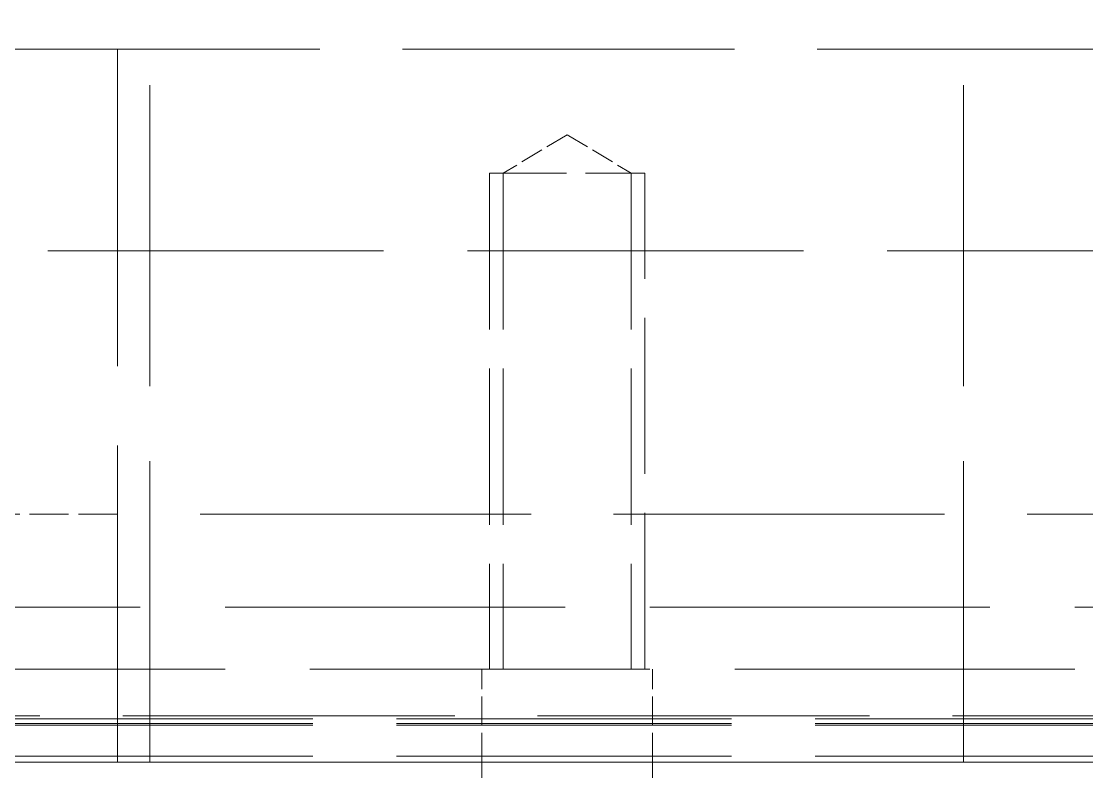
# Model space of a CAD drawing. Header units: millimetres. Extents: x 0 to 5945, y 0 to 4205.
# Drawn here: x 1748.27 to 1782.63, y 2294.59 to 2318.86 of the extents above; entities that cross this region are included whole.
import ezdxf

# ---------------------------------------------------------------- set-up
doc = ezdxf.new("R2010")
doc.units = ezdxf.units.MM
doc.header["$LTSCALE"] = 5
doc.linetypes.add('DASHED', pattern=[0.2067, 0.1654, -0.0413])
doc.layers.add('가려진 것(ISO)', color=2, linetype='DASHED', lineweight=18)

msp = doc.modelspace()

# ---------------------------------------------------------------- linework, layer by layer
at = {"layer": '가려진 것(ISO)', "ltscale": 11.740042}
for p, q in [((1752.423, 2294.957), (1752.423, 2331.357)), ((1778.653, 2294.957), (1778.653, 2331.357))]:
    msp.add_line(p, q, dxfattribs=at)
at = {"layer": '가려진 것(ISO)', "ltscale": 12.936202}
msp.add_line((2118.876, 2317.957), (1503.876, 2317.957), dxfattribs=at)
at = {"layer": '가려진 것(ISO)', "ltscale": 12.363597}
msp.add_line((1751.376, 2317.957), (1751.376, 2202.957), dxfattribs=at)
at = {"layer": '가려진 것(ISO)', "ltscale": 0.918509}
for q in [(1763.809, 2313.957), (1767.943, 2313.957)]:
    msp.add_line((1765.876, 2315.199), q, dxfattribs=at)
at = {"layer": '가려진 것(ISO)', "ltscale": 6.094929}
for p, q in [((1763.376, 2313.957), (1763.376, 2297.957)), ((1763.809, 2313.957), (1763.809, 2297.957)), ((1767.943, 2313.957), (1767.943, 2297.957)), ((1768.376, 2297.957), (1768.376, 2313.957))]:
    msp.add_line(p, q, dxfattribs=at)
at = {"layer": '가려진 것(ISO)', "ltscale": 2.991791}
msp.add_line((1763.376, 2313.957), (1768.376, 2313.957), dxfattribs=at)
at = {"layer": '가려진 것(ISO)', "ltscale": 13.096966}
msp.add_line((1654.376, 2311.457), (2033.376, 2311.457), dxfattribs=at)
at = {"layer": '가려진 것(ISO)', "ltscale": 1.523657}
msp.add_line((1751.376, 2302.957), (1747.376, 2302.957), dxfattribs=at)
at = {"layer": '가려진 것(ISO)', "ltscale": 12.901145}
msp.add_line((1871.376, 2302.957), (1751.376, 2302.957), dxfattribs=at)
at = {"layer": '가려진 것(ISO)', "ltscale": 13.252995}
for p, q in [((1617.876, 2299.957), (2069.876, 2299.957)), ((2069.876, 2297.957), (1617.876, 2297.957))]:
    msp.add_line(p, q, dxfattribs=at)
at = {"layer": '가려진 것(ISO)', "ltscale": 1.142718}
for p, q in [((1763.126, 2294.957), (1763.126, 2297.957)), ((1768.626, 2294.957), (1768.626, 2297.957))]:
    msp.add_line(p, q, dxfattribs=at)
at = {"layer": '가려진 것(ISO)', "ltscale": 12.941461}
msp.add_line((1855.876, 2296.457), (1641.876, 2296.457), dxfattribs=at)
at = {"layer": '가려진 것(ISO)', "ltscale": 13.062409}
for p, q in [((1665.876, 2296.357), (1814.376, 2296.357)), ((1665.876, 2296.207), (1814.376, 2296.207)), ((1665.876, 2296.157), (1814.376, 2296.157)), ((1665.876, 2295.157), (1814.376, 2295.157))]:
    msp.add_line(p, q, dxfattribs=at)
at = {"layer": '가려진 것(ISO)', "ltscale": 12.855069}
for p, q in [((1655.876, 2294.957), (1841.876, 2294.957)), ((1841.876, 2294.957), (1655.876, 2294.957))]:
    msp.add_line(p, q, dxfattribs=at)
at = {"layer": '가려진 것(ISO)', "ltscale": 0.609403}
for p, q in [((1763.126, 2294.957), (1763.126, 2293.357)), ((1768.626, 2294.957), (1768.626, 2293.357))]:
    msp.add_line(p, q, dxfattribs=at)

doc.saveas('drawing.dxf')
